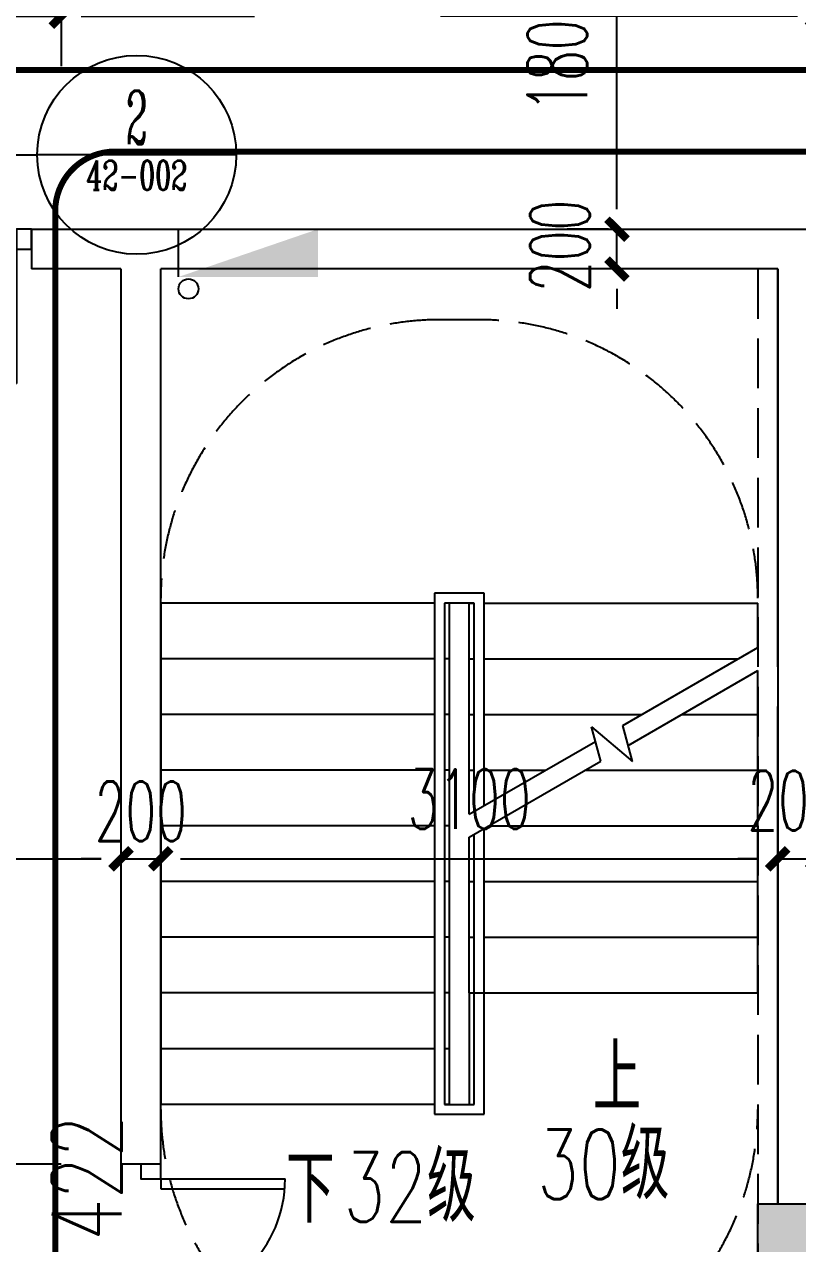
# Model space of a CAD drawing. Extents: x 824790 to 973415, y 4290613 to 4374713.
# Drawn here: x 889925 to 893810, y 4322195 to 4328325 of the extents above; entities that cross this region are included whole.
import ezdxf
from ezdxf.enums import TextEntityAlignment as Align

# ---------------------------------------------------------------- set-up
doc = ezdxf.new("R2010")
doc.units = 0
doc.header["$LTSCALE"] = 1000
doc.header["$MEASUREMENT"] = 0
doc.linetypes.add('DASH', pattern=[0.35, 0.25, -0.1])
doc.linetypes.add('HIDDEN', pattern=[0.375, 0.25, -0.125])
doc.layers.get('0').update_dxf_attribs({"color": 255, "linetype": 'CONTINUOUS'})
doc.layers.add('0-消防箱', color=7, linetype='CONTINUOUS', lineweight=25)
doc.layers.add('A-PUB_TEXT', color=7, linetype='CONTINUOUS', lineweight=5)
for name, color, linetype in [('A-DIM', 201, 'CONTINUOUS'), ('A-NOTE', 150, 'CONTINUOUS'), ('A-TEXT-CN', 31, 'CONTINUOUS'), ('A-WALL', 2, 'CONTINUOUS'), ('A-WINDOW', 4, 'CONTINUOUS'), ('A-WINDOW-TEXT', 93, 'CONTINUOUS'), ('CONCRET', 1, 'CONTINUOUS'), ('DIM_SYMB', 3, 'CONTINUOUS'), ('HATCH-F252', 252, 'CONTINUOUS'), ('PUB_TEXT', 7, 'CONTINUOUS'), ('S-COLUMN', 1, 'CONTINUOUS'), ('stair', 30, 'CONTINUOUS')]:
    doc.layers.add(name, color=color, linetype=linetype)
doc.styles.add('_TCH_DIM', font='SIMPLEX', dxfattribs={"bigfont": 'GBCBIG'})
doc.styles.add('_TCH_LABEL', font='COMPLEX.shx', dxfattribs={"width": 0.6, "bigfont": 'GBCBIG.shx'})
doc.styles.add('DIM_FONT', font='SIMPLEX.shx', dxfattribs={"width": 0.6, "bigfont": 'GBCBIG.shx'})
doc.styles.add('PRC-S', font='TJROMANS.shx', dxfattribs={"width": 0.7, "bigfont": 'hztxt.shx'})
doc.dimstyles.new('DIMN', dxfattribs={"dimtxt": 300, "dimasz": 100, "dimexe": 250, "dimexo": 300, "dimgap": 150, "dimtad": 1, "dimdec": 0, "dimzin": 0, "dimdsep": 46, "dimtxsty": 'DIM_FONT', "dimblk": 'h-_ArchTick', "dimcen": 0.09, "dimclrt": 7, "dimazin": 2, "dimtfac": 1, "dimtdec": 0, "dimtix": 1, "dimtmove": 2, "dimatfit": 3, "dimfxl": 0, "dimtolj": 1, "dimtzin": 0, "dimarcsym": 0})

# ---------------------------------------------------------------- blocks, each defined once
blk = doc.blocks.new('h-D14')
for p, q in [((75, 0), (75, 625)), ((125, 0), (125, 623)), ((1275, 0), (1275, 623)), ((1325, 0), (1325, 625)), ((75, 0), (125, 0)), ((1325, 0), (1275, 0))]:
    blk.add_line(p, q)
for points in [[(75, 0), (0, 0), (0, -100), (75, -100)], [(1325, 0), (1400, 0), (1400, -100), (1325, -100)]]:
    blk.add_lwpolyline(points, close=True)
for centre, start, end in [((75, 0), 0, 90), ((1325, 0), 90, 180)]:
    blk.add_arc(centre, 625, start, end)
blk = doc.blocks.new('h-D15')
for p, q in [((75, 0), (75, 675)), ((1425, 0), (1425, 675)), ((125, 0), (125, 673.145601)), ((1375, 0), (1375, 673.145601)), ((75, 0), (125, 0)), ((1425, 0), (1375, 0))]:
    blk.add_line(p, q)
for points in [[(75, 0), (0, 0), (0, -100), (75, -100)], [(1425, 0), (1500, 0), (1500, -100), (1425, -100)]]:
    blk.add_lwpolyline(points, close=True)
for centre, start, end in [((75, 0), 0, 90), ((1425, 0), 90, 180)]:
    blk.add_arc(centre, 675, start, end)
blk = doc.blocks.new('h-消火栓')
at = {"color": 0}
for p, q in [((50, -240), (50, 0)), ((50, 0), (750, 0))]:
    blk.add_line(p, q, dxfattribs=at)
blk.add_solid([(50, -240), (750, 0), (50, -240), (750, -240)], dxfattribs=at)
blk = doc.blocks.new('h-800zhu')
at = {"layer": 'HATCH-F252'}
blk.add_hatch(color=256, dxfattribs=at).paths.add_polyline_path([(-2546428.9, -1411931.5), (-2547028.9, -1411931.5), (-2547028.9, -1412731.5), (-2546428.9, -1412731.5)])
at = {"layer": 'CONCRET'}
blk.add_lwpolyline([(-2547028.9, -1411931.5), (-2546428.9, -1411931.5), (-2546428.9, -1412731.5), (-2547028.9, -1412731.5)], close=True, dxfattribs=at)
blk = doc.blocks.new('h-_ArchTick')
at = {"color": 0, "linetype": 'ByBlock', "const_width": 0.4}
blk.add_lwpolyline([(-0.5, -0.5), (0.5, 0.5)], dxfattribs=at)
blk = doc.blocks.new('*D98')
at = {"layer": 'A-DIM', "color": 0, "lineweight": -2, "transparency": 16777216}
for p, q in [((890109.9, 4322595.4), (889568.4, 4322595.4)), ((889818.4, 4321295.4), (889818.4, 4322495.4)), ((890109.9, 4321195.4), (889568.4, 4321195.4))]:
    blk.add_line(p, q, dxfattribs=at)
at = {"layer": 'A-DIM', "color": 0, "lineweight": -2, "transparency": 16777216, "xscale": 100, "yscale": 100, "zscale": 100}
for p, rotation in [((889818.4, 4322595.4), 90), ((889818.4, 4321195.4), 270)]:
    blk.add_blockref('h-_ArchTick', p, dxfattribs=dict(at, rotation=rotation))
at = {"layer": 'A-DIM', "color": 7, "transparency": 16777216, "insert": (889518.4, 4321895.4), "char_height": 300, "attachment_point": 5, "rotation": 90, "style": 'DIM_FONT'}
blk.add_mtext('\\A1;1400', dxfattribs=at)
blk = doc.blocks.new('*D158')
at = {"layer": 'A-DIM', "color": 0, "lineweight": -2, "transparency": 16777216}
for p, q in [((893709.9, 4324646.8), (893709.9, 4323879.9)), ((893909.9, 4324646.8), (893909.9, 4323879.9)), ((893609.9, 4324129.9), (893509.9, 4324129.9)), ((893709.9, 4324129.9), (893909.9, 4324129.9)), ((894009.9, 4324129.9), (894109.9, 4324129.9))]:
    blk.add_line(p, q, dxfattribs=at)
at = {"layer": 'A-DIM', "color": 0, "lineweight": -2, "transparency": 16777216, "xscale": 100, "yscale": 100, "zscale": 100}
blk.add_blockref('h-_ArchTick', (893709.9, 4324129.9), dxfattribs=at)
at = {"layer": 'A-DIM', "color": 0, "lineweight": -2, "transparency": 16777216, "xscale": 100, "yscale": 100, "zscale": 100, "rotation": 180}
blk.add_blockref('h-_ArchTick', (893909.9, 4324129.9), dxfattribs=at)
at = {"layer": 'A-DIM', "color": 7, "transparency": 16777216, "insert": (893789.7, 4324423.1), "char_height": 300, "attachment_point": 5, "style": 'DIM_FONT'}
blk.add_mtext('\\A1;200', dxfattribs=at)
blk = doc.blocks.new('*D159')
at = {"layer": 'A-DIM', "color": 0, "lineweight": -2, "transparency": 16777216}
for p, q in [((890609.9, 4324646.8), (890609.9, 4323879.9)), ((893709.9, 4324646.8), (893709.9, 4323879.9)), ((890709.9, 4324129.9), (893609.9, 4324129.9))]:
    blk.add_line(p, q, dxfattribs=at)
at = {"layer": 'A-DIM', "color": 0, "lineweight": -2, "transparency": 16777216, "xscale": 100, "yscale": 100, "zscale": 100, "rotation": 180}
blk.add_blockref('h-_ArchTick', (890609.9, 4324129.9), dxfattribs=at)
at = {"layer": 'A-DIM', "color": 0, "lineweight": -2, "transparency": 16777216, "xscale": 100, "yscale": 100, "zscale": 100}
blk.add_blockref('h-_ArchTick', (893709.9, 4324129.9), dxfattribs=at)
at = {"layer": 'A-DIM', "color": 7, "transparency": 16777216, "insert": (892159.9, 4324429.9), "char_height": 300, "attachment_point": 5, "style": 'DIM_FONT'}
blk.add_mtext('\\A1;3100', dxfattribs=at)
blk = doc.blocks.new('*D160')
at = {"layer": 'A-DIM', "color": 0, "lineweight": -2, "transparency": 16777216}
for p, q in [((890409.9, 4324646.8), (890409.9, 4323879.9)), ((890609.9, 4324646.8), (890609.9, 4323879.9)), ((890309.9, 4324129.9), (890209.9, 4324129.9)), ((890409.9, 4324129.9), (890609.9, 4324129.9)), ((890709.9, 4324129.9), (890809.9, 4324129.9))]:
    blk.add_line(p, q, dxfattribs=at)
at = {"layer": 'A-DIM', "color": 0, "lineweight": -2, "transparency": 16777216, "xscale": 100, "yscale": 100, "zscale": 100}
blk.add_blockref('h-_ArchTick', (890409.9, 4324129.9), dxfattribs=at)
at = {"layer": 'A-DIM', "color": 0, "lineweight": -2, "transparency": 16777216, "xscale": 100, "yscale": 100, "zscale": 100, "rotation": 180}
blk.add_blockref('h-_ArchTick', (890609.9, 4324129.9), dxfattribs=at)
at = {"layer": 'A-DIM', "color": 7, "transparency": 16777216, "insert": (890509.9, 4324368.9), "char_height": 300, "attachment_point": 5, "style": 'DIM_FONT'}
blk.add_mtext('\\A1;200', dxfattribs=at)
blk = doc.blocks.new('*D161')
at = {"layer": 'A-DIM', "color": 0, "lineweight": -2, "transparency": 16777216}
for p, q in [((888009.9, 4324646.8), (888009.9, 4323879.9)), ((890409.9, 4324646.8), (890409.9, 4323879.9)), ((888109.9, 4324129.9), (890309.9, 4324129.9))]:
    blk.add_line(p, q, dxfattribs=at)
at = {"layer": 'A-DIM', "color": 0, "lineweight": -2, "transparency": 16777216, "xscale": 100, "yscale": 100, "zscale": 100, "rotation": 180}
blk.add_blockref('h-_ArchTick', (888009.9, 4324129.9), dxfattribs=at)
at = {"layer": 'A-DIM', "color": 0, "lineweight": -2, "transparency": 16777216, "xscale": 100, "yscale": 100, "zscale": 100}
blk.add_blockref('h-_ArchTick', (890409.9, 4324129.9), dxfattribs=at)
at = {"layer": 'A-DIM', "color": 7, "transparency": 16777216, "insert": (889209.9, 4324429.9), "char_height": 300, "attachment_point": 5, "style": 'DIM_FONT'}
blk.add_mtext('\\A1;2400', dxfattribs=at)
blk = doc.blocks.new('*D748')
at = {"layer": 'A-DIM', "color": 0, "lineweight": -2, "transparency": 16777216}
for p, q in [((892859.9, 4329095.4), (892652, 4329095.4)), ((892902, 4327395.4), (892902, 4328995.4)), ((892859.9, 4327295.4), (892652, 4327295.4))]:
    blk.add_line(p, q, dxfattribs=at)
at = {"layer": 'A-DIM', "color": 0, "lineweight": -2, "transparency": 16777216, "xscale": 100, "yscale": 100, "zscale": 100}
for p, rotation in [((892902, 4329095.4), 90), ((892902, 4327295.4), 270)]:
    blk.add_blockref('h-_ArchTick', p, dxfattribs=dict(at, rotation=rotation))
at = {"layer": 'A-DIM', "color": 7, "transparency": 16777216, "insert": (892602, 4328195.4), "char_height": 300, "attachment_point": 5, "rotation": 90, "style": 'DIM_FONT'}
blk.add_mtext('\\A1;1800', dxfattribs=at)
blk = doc.blocks.new('*D749')
at = {"layer": 'A-DIM', "color": 0, "lineweight": -2, "transparency": 16777216}
for p, q in [((892902, 4327395.4), (892902, 4327495.4)), ((892859.9, 4327295.4), (892652, 4327295.4)), ((892902, 4327095.4), (892902, 4327295.4)), ((892859.9, 4327095.4), (892652, 4327095.4)), ((892902, 4326995.4), (892902, 4326895.4))]:
    blk.add_line(p, q, dxfattribs=at)
at = {"layer": 'A-DIM', "color": 0, "lineweight": -2, "transparency": 16777216, "xscale": 100, "yscale": 100, "zscale": 100}
for p, rotation in [((892902, 4327295.4), 270), ((892902, 4327095.4), 90)]:
    blk.add_blockref('h-_ArchTick', p, dxfattribs=dict(at, rotation=rotation))
at = {"layer": 'A-DIM', "color": 7, "transparency": 16777216, "insert": (892615.3, 4327211.8), "char_height": 300, "attachment_point": 5, "rotation": 90, "style": 'DIM_FONT'}
blk.add_mtext('\\A1;200', dxfattribs=at)
blk = doc.blocks.new('*D789')
at = {"layer": 'A-DIM', "color": 0, "lineweight": -2, "transparency": 16777216}
for p, q in [((889509.9, 4328604.6), (889509.9, 4328115.9)), ((890109.9, 4328604.6), (890109.9, 4328115.9)), ((889409.9, 4328365.9), (889309.9, 4328365.9)), ((889509.9, 4328365.9), (890109.9, 4328365.9)), ((890209.9, 4328365.9), (890309.9, 4328365.9))]:
    blk.add_line(p, q, dxfattribs=at)
at = {"layer": 'A-DIM', "color": 0, "lineweight": -2, "transparency": 16777216, "xscale": 100, "yscale": 100, "zscale": 100}
blk.add_blockref('h-_ArchTick', (889509.9, 4328365.9), dxfattribs=at)
at = {"layer": 'A-DIM', "color": 0, "lineweight": -2, "transparency": 16777216, "xscale": 100, "yscale": 100, "zscale": 100, "rotation": 180}
blk.add_blockref('h-_ArchTick', (890109.9, 4328365.9), dxfattribs=at)
at = {"layer": 'A-DIM', "color": 7, "transparency": 16777216, "insert": (889809.9, 4328665.9), "char_height": 300, "attachment_point": 5, "style": 'DIM_FONT'}
blk.add_mtext('\\A1;600', dxfattribs=at)
blk = doc.blocks.new('*D790')
at = {"layer": 'A-DIM', "color": 0, "lineweight": -2, "transparency": 16777216}
for p, q in [((890109.9, 4328604.6), (890109.9, 4328115.9)), ((893909.9, 4328604.6), (893909.9, 4328115.9)), ((890209.9, 4328365.9), (891080.9, 4328365.9)), ((893809.9, 4328365.9), (892015.2, 4328365.9))]:
    blk.add_line(p, q, dxfattribs=at)
at = {"layer": 'A-DIM', "color": 0, "lineweight": -2, "transparency": 16777216, "xscale": 100, "yscale": 100, "zscale": 100, "rotation": 180}
blk.add_blockref('h-_ArchTick', (890109.9, 4328365.9), dxfattribs=at)
at = {"layer": 'A-DIM', "color": 0, "lineweight": -2, "transparency": 16777216, "xscale": 100, "yscale": 100, "zscale": 100}
blk.add_blockref('h-_ArchTick', (893909.9, 4328365.9), dxfattribs=at)
at = {"layer": 'A-DIM', "color": 7, "transparency": 16777216, "insert": (891548, 4328640.9), "char_height": 300, "attachment_point": 5, "style": 'DIM_FONT'}
blk.add_mtext('\\A1;3800', dxfattribs=at)

msp = doc.modelspace()

# ---------------------------------------------------------------- linework, layer by layer
at = {"layer": '0-消防箱'}
msp.add_circle((890749.3, 4326995.4), 50, dxfattribs=at)
at = {"layer": 'A-NOTE'}
for p in [(888932.6, 4327669.3), (890989.3, 4327669.3)]:
    msp.add_line(p, (889989.3, 4327669.3), dxfattribs=at)
at = {"layer": 'A-NOTE', "linetype": 'HIDDEN', "const_width": 30}
for points in [[(886894.7, 4339259.4), (894577.9, 4339259.4, -0.414214), (894877.9, 4338959.4), (894852.9, 4328396.2, -0.414214), (894552.9, 4328096.2), (886894.7, 4328096.2, -0.414214), (886594.7, 4328396.2), (886594.7, 4338959.4, -0.414214)], [(890379.5, 4327685.9), (893913.7, 4327685.9, -0.414214), (894213.7, 4327385.9), (894213.7, 4320627.3, -0.414214), (893913.7, 4320327.3), (890379.5, 4320327.3, -0.414214), (890079.5, 4320627.3), (890079.5, 4327385.9, -0.414214)]]:
    msp.add_lwpolyline(points, format="xyb", close=True, dxfattribs=at)
at = {"layer": 'A-NOTE'}
msp.add_circle((890489.3, 4327669.3), 500, dxfattribs=at)
at = {"layer": 'A-WALL'}
for p, q in [((889959.9, 4327295.4), (889959.9, 4327095.4)), ((889959.9, 4327295.4), (893909.9, 4327295.4)), ((890409.9, 4327095.4), (889959.9, 4327095.4)), ((890409.9, 4327095.4), (890409.9, 4322595.4)), ((890609.9, 4322595.4), (890609.9, 4327095.4)), ((893709.9, 4327095.4), (890609.9, 4327095.4)), ((893709.9, 4325095.4), (893709.9, 4327095.4)), ((893709.9, 4327095.4), (893709.9, 4322395.4)), ((893709.9, 4322395.4), (893709.9, 4324895.4)), ((890609.9, 4322595.4), (890409.9, 4322595.4))]:
    msp.add_line(p, q, dxfattribs=at)
at = {"layer": 'DIM_SYMB'}
for points in [[(891334.9, 4322755.4, 0, 0, 0), (891334.9, 4326015.4, 0, 0, 0), (892884.9, 4326015.4, 0, 0, 0), (892884.9, 4325155.4, 80, 0, 0), (892884.9, 4324855.4, 0, 0, 0)], [(892884.9, 4323315.4, 0, 0, 0), (892884.9, 4324275.4, 80, 0, 0), (892884.9, 4324575.4, 0, 0, 0)]]:
    msp.add_lwpolyline(points, format="xyseb", dxfattribs=at)
at = {"layer": 'stair', "linetype": 'DASH'}
msp.add_line((893609.9, 4327095.4), (893609.9, 4320995.4), dxfattribs=at)
at = {"layer": 'stair'}
for p, q in [((892234.9, 4325465.4), (891984.9, 4325465.4)), ((891984.9, 4325465.4), (891984.9, 4322845.4)), ((892234.9, 4324397.8), (892234.9, 4325465.4)), ((890609.9, 4325415.4), (890609.9, 4322895.4)), ((891984.9, 4325415.4), (890609.9, 4325415.4)), ((892059.9, 4325415.4), (892034.9, 4325415.4)), ((892184.9, 4325415.4), (892034.9, 4325415.4)), ((892034.9, 4325415.4), (892034.9, 4322895.4)), ((892059.9, 4325415.4), (892059.9, 4322895.4)), ((892159.9, 4324354.5), (892159.9, 4325415.4)), ((892159.9, 4325415.4), (892184.9, 4325415.4)), ((892184.9, 4324369), (892184.9, 4325415.4)), ((892234.9, 4325415.4), (893609.9, 4325415.4)), ((893609.9, 4325191.7), (893609.9, 4325415.4)), ((891984.9, 4325135.4), (890609.9, 4325135.4)), ((892059.9, 4325135.4), (892034.9, 4325135.4)), ((892159.9, 4325135.4), (892184.9, 4325135.4)), ((892234.9, 4325135.4), (893512.3, 4325135.4)), ((892932, 4324800.3), (893609.9, 4325191.7)), ((892958.8, 4324700.3), (893609.9, 4325076.2)), ((893609.9, 4323455.4), (893609.9, 4325076.2)), ((891984.9, 4324855.4), (890609.9, 4324855.4)), ((892059.9, 4324855.4), (892034.9, 4324855.4)), ((892159.9, 4324855.4), (892184.9, 4324855.4)), ((892234.9, 4324855.4), (893027.4, 4324855.4)), ((893227.4, 4324855.4), (893609.9, 4324855.4)), ((892820.5, 4324620.4), (892774.3, 4324792.8)), ((892774.3, 4324792.8), (892980.3, 4324619.9)), ((892980.3, 4324619.9), (892932, 4324800.3)), ((892159.9, 4324354.5), (892793.7, 4324720.4)), ((892159.9, 4324239.1), (892820.5, 4324620.4)), ((891984.9, 4324575.4), (890609.9, 4324575.4)), ((892059.9, 4324575.4), (892034.9, 4324575.4)), ((892159.9, 4324575.4), (892184.9, 4324575.4)), ((892234.9, 4324575.4), (892542.4, 4324575.4)), ((892742.4, 4324575.4), (893609.9, 4324575.4)), ((891984.9, 4324295.4), (890609.9, 4324295.4)), ((892059.9, 4324295.4), (892034.9, 4324295.4)), ((892234.9, 4322845.4), (892234.9, 4324282.4)), ((892257.4, 4324295.4), (893609.9, 4324295.4)), ((892159.9, 4323455.4), (892159.9, 4324239.1)), ((892184.9, 4322895.4), (892184.9, 4324253.5)), ((891984.9, 4324015.4), (890609.9, 4324015.4)), ((892059.9, 4324015.4), (892034.9, 4324015.4)), ((892159.9, 4324015.4), (892184.9, 4324015.4)), ((892234.9, 4324015.4), (893609.9, 4324015.4)), ((891984.9, 4323735.4), (890609.9, 4323735.4)), ((892059.9, 4323735.4), (892034.9, 4323735.4)), ((892159.9, 4323735.4), (892184.9, 4323735.4)), ((892234.9, 4323735.4), (893609.9, 4323735.4)), ((891984.9, 4323455.4), (890609.9, 4323455.4)), ((892059.9, 4323455.4), (892034.9, 4323455.4)), ((892159.9, 4323455.4), (892259.9, 4323455.4)), ((892159.9, 4323455.4), (892184.9, 4323455.4)), ((892159.9, 4323455.4), (892159.9, 4322895.4)), ((892234.9, 4323455.4), (893609.9, 4323455.4)), ((891984.9, 4323175.4), (890609.9, 4323175.4)), ((892059.9, 4323175.4), (892034.9, 4323175.4)), ((891984.9, 4322895.4), (890609.9, 4322895.4)), ((892059.9, 4322895.4), (892034.9, 4322895.4)), ((892034.9, 4322895.4), (892184.9, 4322895.4)), ((891984.9, 4322845.4), (892234.9, 4322845.4))]:
    msp.add_line(p, q, dxfattribs=at)
at = {"layer": 'stair', "linetype": 'DASH'}
for points in [[(893609.9, 4325440.4, 0.414214), (892209.9, 4326840.4), (892009.9, 4326840.4, 0.414214), (890609.9, 4325440.4)], [(893609.9, 4322870.4, -0.414214), (892209.9, 4321470.4), (892009.9, 4321470.4, -0.414214), (890609.9, 4322870.4)]]:
    msp.add_lwpolyline(points, format="xyb", dxfattribs=at)

# ---------------------------------------------------------------- block references
at = {"layer": '0-消防箱'}
msp.add_blockref('h-消火栓', (890649.3, 4327295.4), dxfattribs=at)
at = {"layer": 'A-WINDOW'}
for name, p, rotation in [('h-D15', (889959.9, 4327195.4), 180), ('h-D14', (890609.9, 4322595.4), 270)]:
    msp.add_blockref(name, p, dxfattribs=dict(at, rotation=rotation))
at = {"layer": 'S-COLUMN'}
msp.add_blockref('h-800zhu', (3440638.8, 5734326.8), dxfattribs=at)

# ---------------------------------------------------------------- texts
at = {"layer": 'A-PUB_TEXT', "style": '_TCH_LABEL'}
for s, height, p, p2 in [('2', 268.3, (890435.6, 4327723), (890542.9, 4327723)), ('42-002', 146.42, (890236.2, 4327493.6), (890742.4, 4327493.6))]:
    msp.add_text(s, height=height, dxfattribs=at).set_placement(p, p2, align=Align.FIT)
at = {"layer": 'A-TEXT-CN', "style": 'PRC-S', "width": 0.7}
for s, p in [('30级', (892501, 4322419.6)), ('32级', (891527.7, 4322305.7))]:
    msp.add_text(s, height=350, dxfattribs=at).set_placement(p)
at = {"layer": 'A-WINDOW-TEXT', "style": 'PRC-S', "width": 0.7}
msp.add_text('FM乙1422', height=350, rotation=90, dxfattribs=at).set_placement((890413, 4321313.4))
at = {"layer": 'PUB_TEXT', "style": '_TCH_DIM'}
for s, p in [('上', (892780.6, 4322860.4)), ('下', (891239.9, 4322300.4))]:
    msp.add_text(s, height=337.6, dxfattribs=at).set_placement(p)

# ---------------------------------------------------------------- dimensions: what is measured, and where the dimension line sits
at = {"layer": 'A-DIM'}
for p1, p2, distance, picture, middle in [((893159.9, 4327295.4), (893159.9, 4329095.4), 257.9, '*D748', (892602, 4328195.4)), ((889509.9, 4328904.6), (890109.9, 4328904.6), -538.7, '*D789', (889809.9, 4328665.9)), ((888009.9, 4324946.8), (890409.9, 4324946.8), -816.9, '*D161', (889209.9, 4324429.9)), ((890609.9, 4324946.8), (893709.9, 4324946.8), -816.9, '*D159', (892159.9, 4324429.9)), ((890409.9, 4321195.4), (890409.9, 4322595.4), 591.5, '*D98', (889518.4, 4321895.4))]:
    dim = msp.add_aligned_dim(p1=p1, p2=p2, distance=distance, dimstyle='DIMN', dxfattribs=at)
    dim.commit()
    dim.dimension.update_dxf_attribs({"geometry": picture, "text_midpoint": middle})
for base, p1, p2, angle, picture, middle in [((893909.9, 4328365.9), (890109.9, 4328904.6), (893909.9, 4328904.6), 0, '*D790', (891548, 4328640.9)), ((892902, 4327295.4), (893159.9, 4327095.4), (893159.9, 4327295.4), 90, '*D749', (892615.3, 4327211.8)), ((890609.9, 4324129.9), (890409.9, 4324946.8), (890609.9, 4324946.8), 0, '*D160', (890509.9, 4324368.9)), ((893909.9, 4324129.9), (893709.9, 4324946.8), (893909.9, 4324946.8), 0, '*D158', (893789.7, 4324423.1))]:
    dim = msp.add_linear_dim(base=base, p1=p1, p2=p2, angle=angle, dimstyle='DIMN', dxfattribs=at)
    dim.commit()
    dim.dimension.update_dxf_attribs({"geometry": picture, "text_midpoint": middle, "dimtype": 129})

doc.saveas('drawing.dxf')
